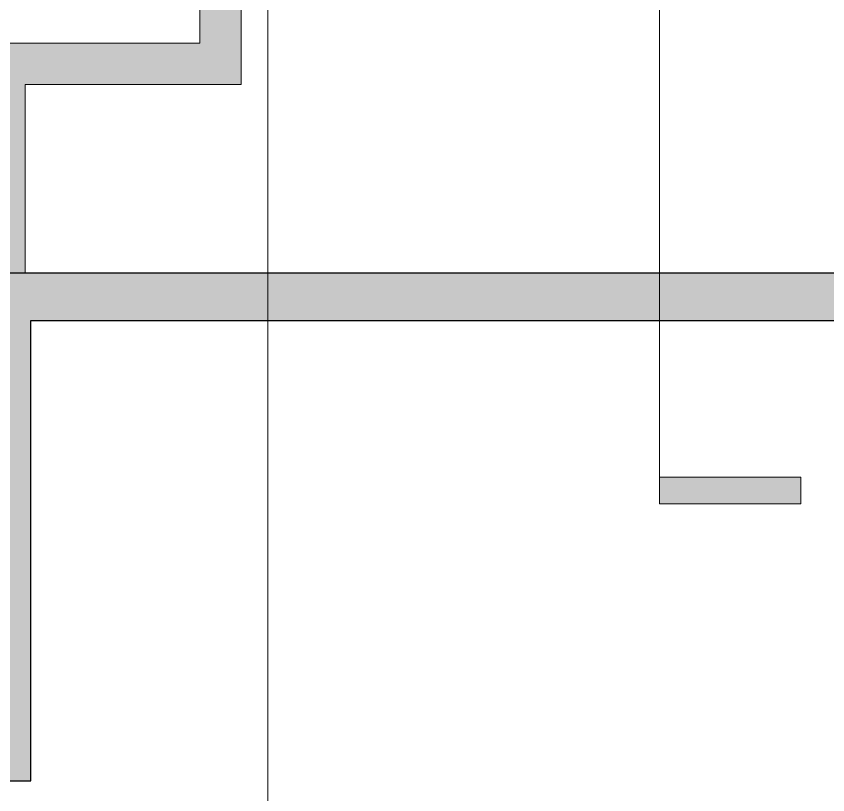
# Model space of a CAD drawing. Header units: inches. Extents: x -1287 to 1590, y -3558 to 989.
# Drawn here: x 177.1 to 245.8, y 49.8 to 115.7 of the extents above; entities that cross this region are included whole.
import ezdxf

# ---------------------------------------------------------------- set-up
doc = ezdxf.new("R2010")
doc.units = ezdxf.units.IN
doc.header["$MEASUREMENT"] = 0
for name, color, linetype, lineweight in [('A-WALL', 113, 'Continuous', 18), ('A-WALL-PATT', 111, 'Continuous', 18), ('G-ANNO-SYMB', 111, 'Continuous', 9), ('I-WALL', 2, 'Continuous', 18)]:
    doc.layers.add(name, color=color, linetype=linetype, lineweight=lineweight)

# ---------------------------------------------------------------- blocks, each defined once
blk = doc.blocks.new('Detail View - 3_32_ x 3_8_-334918-1st Floor Construction')
at = {"layer": 'G-ANNO-SYMB'}
blk.add_hatch(color=256, dxfattribs=at).paths.add_polyline_path([(0, 0.2495), (0, 0), (-0.0469, 0), (-0.0469, 0.2495)], flags=0)
for p, q in [((0, 0.2495), (-0.0469, 0.2495)), ((-0.0469, 0.2495), (-0.0469, 0)), ((0, 0), (0, 0.2495)), ((-0.0469, 0), (0, 0))]:
    blk.add_line(p, q, dxfattribs=at)

msp = doc.modelspace()

# ---------------------------------------------------------------- hatches: boundary and pattern name
at = {"layer": 'A-WALL-PATT', "lineweight": 9}
for points in [[(174.313, 50.971), (178.313, 50.971), (178.313, 93.971), (174.313, 93.971), (174.313, 54.471)], [(301.843, 89.971), (301.843, 93.971), (178.313, 93.971), (178.313, 89.971), (297.843, 89.971)]]:
    msp.add_hatch(color=7, dxfattribs=at).paths.add_polyline_path(points, flags=0)
at = {"layer": 'I-WALL', "lineweight": 9}
for points in [[(192.599, 113.441), (196.099, 113.441), (196.099, 137.441), (192.599, 137.441), (192.599, 128.275)], [(174.313, 86.471), (176.313, 86.471), (176.313, 93.971), (177.813, 93.971), (177.813, 113.441), (174.313, 113.441), (174.313, 89.971)], [(196.099, 109.941), (196.099, 113.441), (177.813, 113.441), (177.813, 109.941)]]:
    msp.add_hatch(color=7, dxfattribs=at).paths.add_polyline_path(points, flags=0)

# ---------------------------------------------------------------- linework, layer by layer
at = {"layer": 'A-WALL', "color": 8, "lineweight": 30}
for p, q in [((301.843, 93.971), (174.313, 93.971)), ((178.313, 50.971), (178.313, 89.971)), ((178.313, 89.971), (297.843, 89.971)), ((174.313, 50.971), (178.313, 50.971))]:
    msp.add_line(p, q, dxfattribs=at)
at = {"layer": 'G-ANNO-SYMB'}
for p, q in [((198.359, 326.945), (198.359, 18.95)), ((231.515, 230.047), (231.515, 76.693))]:
    msp.add_line(p, q, dxfattribs=at)
at = {"layer": 'I-WALL', "lineweight": 9}
for p, q in [((192.599, 137.441), (192.599, 113.441)), ((196.099, 109.941), (196.099, 133.941)), ((192.599, 113.441), (174.313, 113.441)), ((177.813, 93.971), (177.813, 109.941)), ((177.813, 109.941), (196.099, 109.941))]:
    msp.add_line(p, q, dxfattribs=at)

# ---------------------------------------------------------------- block references
at = {"layer": 'G-ANNO-SYMB', "extrusion": (0, 0, -1), "xscale": 47.99999999999997, "yscale": 47.99999999999997, "zscale": 47.99999999999997, "rotation": 90.00000000000053}
msp.add_blockref('Detail View - 3_32_ x 3_8_-334918-1st Floor Construction', (-231.515, 76.693), dxfattribs=at)

doc.saveas('drawing.dxf')
